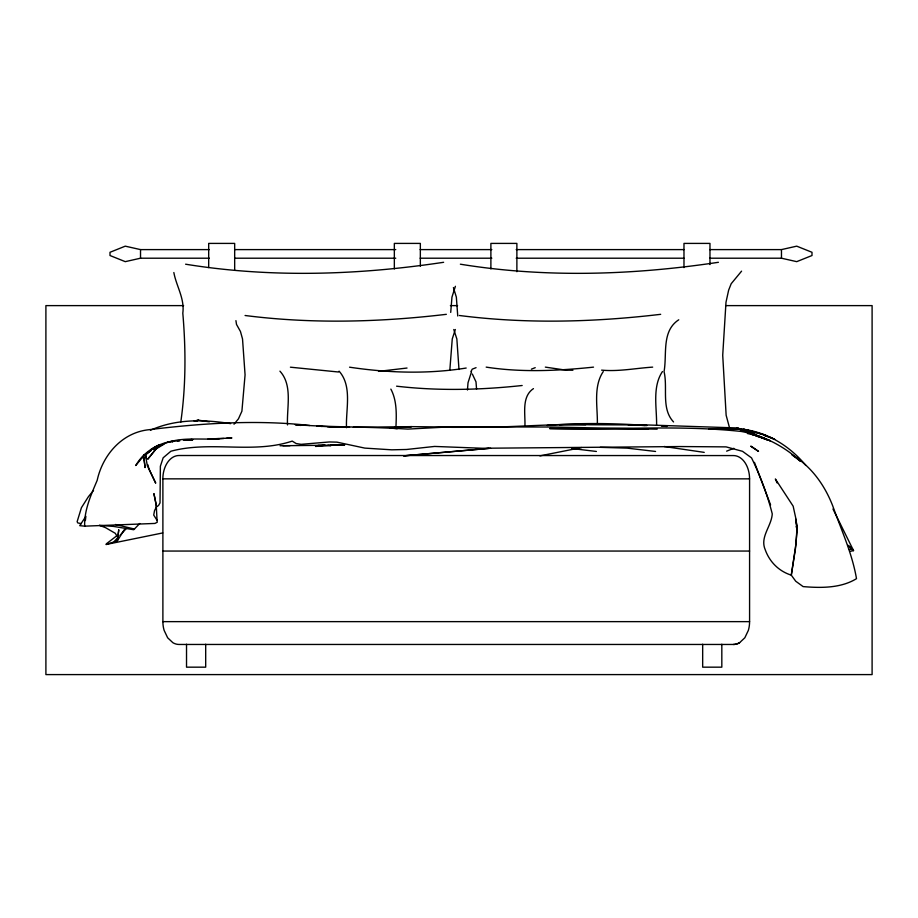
<?xml version="1.0" encoding="UTF-8"?>
<svg xmlns="http://www.w3.org/2000/svg" width="918" height="918" viewBox="0 0 918 918"><rect width="100%" height="100%" fill="white"/><g stroke="black" fill="none" stroke-linecap="round" stroke-linejoin="round"><path stroke-width="1.38" d="M140.523 258.21L140.523 249.604L125.261 246.162L110.011 252.289L110.011 255.525L125.261 261.653L140.523 258.21L209.35 258.21M781.47 258.21L781.47 249.604L796.721 246.162L811.994 252.289L811.994 255.525L796.721 261.653L781.47 258.21L709.775 258.21M85.363 520.54L85.879 516.329L79.728 525.658L84.663 526.163C84.123 510.041 91.066 494.859 97.193 480.298C102.541 455.649 121.096 433.583 146.96 429.957C200.801 423.29 255.606 419.503 309.745 425.482M467.446 390.001L468.008 382.806L471.496 371.779M450.715 312.418L451.954 297.145L455.397 286.29M287.506 424.931C286.646 407.489 292.922 385.376 279.933 371.159M346.499 427.696C345.696 409.382 352.489 386.203 339.086 371.159M124.274 529.652L117.389 540.817L118.743 529.938L117.389 540.817L105.995 544.512L162.738 532.933M449.82 370.264L452.253 338.949L455.328 329.505M395.933 427.145C396.519 414.42 396.978 400.477 390.861 389.106M180.777 422.119C185.964 386.157 185.918 349.425 182.808 313.199C184.828 298.591 176.29 286.095 173.846 272.531M648.498 429.165L549.572 428.545C613.408 430.198 677.679 424.667 741.285 431.46C763.478 435.476 783.938 446.091 800.542 461.329L792.027 454.846C811.386 466.39 824.88 485.415 832.844 506.208C841.37 530.191 852.191 553.405 856.494 578.673C840.877 588.277 820.876 588.094 803.101 586.591L795.722 581.22L791.293 575.161C778.866 571.226 769.536 561.908 765.176 549.607C759.76 536.904 771.51 526.289 772.256 513.885C767.368 494.595 760.23 475.765 751.544 457.887L742.513 451.312L726.092 446.882L680.112 446.55L482.398 448.259L434.593 446.435L406.525 449.487L391.756 449.82L364.836 448.11L336.917 442.143L329.344 441.96L301.104 444.335L296.181 443.555L292.234 441.099C252.92 454.192 210.555 440.468 170.874 451.243L163.163 457.795L160.375 466.229L160.019 502.88L158.516 505.52L156.508 506.793L154.534 510.637L153.719 515.067L157.058 520.357L157.242 522.227L154.947 523.432L84.663 526.163M470.968 371.549L472.254 369.151L476.063 367.67M603.275 371.549C593.062 386.696 597.733 406.892 597.354 424.07M662.429 371.549C652.044 387.121 656.932 407.81 656.588 425.424M234.01 424.219L238.462 418.815L241.904 411.207L245.072 374.877L242.524 338.949L240.447 331.467L236.511 324.444L235.926 320.634M741.572 271.154L731.198 283.719L728.651 290.122L725.989 302.263L722.718 355.232L726.138 415.257L729.672 428.362M93.51 490.476L88.449 496.638L81.427 507.677L77.135 521.688L77.766 522.927L81.312 523.65M126.294 528.561L119.994 535.343M114.291 541.413L118.089 537.374M99.637 525.406L113.453 526.404L133.707 529.732L139.788 523.478M141.361 458.369L143.013 456.659L135.772 465.506C144.378 450.279 161.889 440.927 179.239 440.583M678.746 319.785C661.304 331.203 667.214 354.141 664.047 371.595C667.971 387.866 660.96 408.636 673.548 421.947M533.438 388.624C521.332 396.737 525.486 413.915 524.912 426.239M117.079 535.561L106.35 543.823M150.988 450.715L145.583 454.548L145.847 457.451L147.35 465.747L155.716 483.178L148.877 468.765L147.982 464.887M153.157 449.189L159.64 444.599L154.499 447.215L145.583 454.548L146.478 458.426M749.581 478.852L162.888 478.852L162.888 621.635A22.227 15.319 -90 0 0 164.127 630.368L167.638 637.769L172.894 642.715A24.155 16.639 -90 0 0 179.102 644.459L733.379 644.459A24.155 16.639 90 0 0 739.575 642.715L744.842 637.769L748.354 630.368A22.227 15.319 -90 0 0 749.581 621.635L749.581 478.852A23.443 16.145 -90 0 0 733.379 455.569L179.102 455.512A23.443 16.145 90 0 0 162.853 478.852M163.909 444.243L154.19 450.061C171.953 434.662 197.749 440.514 219.23 438.643L215.282 438.701L231.921 437.943L226.448 438.322M147.259 453.435L143.587 455.466L145.09 467.503L143.587 455.466L149.519 451.69M172.343 441.765L174.971 440.697L171.941 441.627M726.631 451.151L733.849 448.317M531.407 369.151L535.217 367.67M150.449 430.267C175.671 418.872 203.83 419.331 230.647 423.646M156.576 447.215L151.321 449.143L156.473 447.273M196.096 420.869L198.678 420.214L209.338 421.821M849.988 551.385L853.533 550.628L832.959 508.997M539.91 455.879L581.783 447.536M194.065 420.949L198.678 420.214L194.662 420.96M324.823 445.196L315.517 446.423L331.031 445.597L327.898 445.253M443.624 262.296C358.249 275.136 270.948 278.062 185.597 264.2M718.404 262.296C633.03 275.136 545.728 278.062 460.377 264.2M378.503 371.377L407.03 368.038M167.558 442.063L172.997 441.501M177.071 441.076L179.79 440.801M185.229 440.227L192.023 439.527M446.343 314.323C379.57 322.241 311.845 324.043 245.083 315.494M660.673 314.323C593.9 322.241 526.175 324.043 459.413 315.494M192.229 439.504L183.382 440.204M188.557 440.135L192.711 439.756L184.702 440.181M522.158 385.503C480.458 390.024 438.276 391.057 396.587 386.18M403.668 455.844L488.594 448.386M403.897 455.844L490.579 448.271M192.596 439.722L184.575 440.181M223.705 438.506L207.675 439.252M451.495 427.34L462.879 427.329M547.105 425.447C580.348 422.67 613.786 423.175 647.052 425.516M466.183 368.038C427.604 374.246 388.153 372.949 349.563 367.189M394.889 427.34L411.528 426.64L474.858 427.318M394.809 427.34L411.528 426.64L353.304 427.318M331.639 445.207L280.036 445.746M474.331 427.34L477.039 427.26C514.573 427.398 552.016 423.519 589.585 424.77L647.477 424.965L736.798 427.937L750.855 431.873L758.75 436.647M282.962 445.758L289.985 445.678M318.064 445.368L325.087 445.287M585.764 424.736L559.475 424.804M600.28 447.33L627.028 448.122L655.555 451.461M601.6 370.138C618.812 371.733 635.646 368.21 652.675 367.131M140.523 249.604L209.35 249.604M235.157 249.604L395.75 249.604M420.134 249.604L491.819 249.604M516.203 249.604L683.967 249.604M709.775 249.604L781.47 249.604M235.157 258.21L395.75 258.21M420.134 258.21L491.819 258.21M516.203 258.21L683.967 258.21M183.6 305.614L45.9 305.614L45.9 674.592L872.1 674.592L872.1 305.614L725.794 305.614M450.394 305.614L457.566 305.614M162.888 551.052L749.581 551.052M162.888 621.635L749.581 621.635M593.521 367.131C558.018 370.826 521.654 372.616 486.184 367.12M719.953 428.121L725.553 428.27M572.901 370.241L566.004 370.161L545.338 367.12M657.15 429.165L550.811 427.019L450.325 426.836L407.936 429.096L390.219 428.098L397.437 428.557C363.356 426.675 329.264 427.168 295.206 424.667L300.829 425.436M316.882 426.136L342.448 427.318M349.574 427.306L333.509 426.836L342.586 427.329M646.215 425.516L628.153 424.724L644.849 425.504M661.488 426.17L667.053 426.422M327.439 426.732L338.765 427.306M737.9 428.878C764.648 430.29 789.09 445.138 805.866 465.46M596.402 451.461L571.868 448.535M848.702 549.274L852.891 549.526L853.533 550.628L848.06 545.315L852.891 549.526M338.535 372.008L290.409 367.189M316.641 426.021L322.149 426.445M704.232 452.379L664.139 446.504M115.473 524.488L134.533 529.055M747.436 433.503L758.738 435.981L765.142 439.011L750.408 433.698L770.34 440.812L760.047 436.67L767.746 440.273M757.855 435.981L739.208 429.222L708.811 428.763L739.208 429.222L757.855 435.981L754.355 434.099L757.683 436.176M755.158 434.948L757.843 435.97L753.908 434.317L756.225 435.648M99.454 525.348L105.536 527.666L115.255 533.289L118.124 537.891M752.485 434.558L749.536 433.021L751.991 434.466M755.445 435.121L757.602 436.532M472.322 374.028L475.994 381.842L476.557 389.037M453.779 329.505L456.854 338.949L458.989 369.495M777.076 482.925L775.366 478.978L793.163 506.185L795.734 517.981L797.226 529.135L795.413 548.998L791.293 575.161L795.963 543.949L796.835 530.317L795.952 519.175L797.226 529.135L796.216 526.588M453.412 287.563L456.349 297.145L457.749 316.021M754.435 462.362L770.592 504.923M156.209 504.613L153.914 493.597L156.508 506.793M156.244 505.141L157.058 520.357M721.823 644.241L721.823 667.168L702.672 667.168L702.672 644.241M709.97 264.602L709.97 243.408L683.979 243.408L683.979 267.597M516.88 271.705L516.88 243.408L490.889 243.408L490.889 268.963M420.341 266.231L420.341 243.408L394.338 243.408L394.338 268.963M234.675 270.328L234.675 243.408L208.684 243.408L208.684 267.597M205.689 644.241L205.689 667.168L186.526 667.168L186.526 644.241M739.575 642.715A24.155 16.639 -90 0 1 733.379 644.459M154.935 450.29L147.706 459.229L157.024 447.789L154.935 450.29M344.583 444.874L330.709 445.219L344.583 444.874M753.46 431.655L743.477 429.165L765.738 435.293L753.46 431.655M750.408 432.103L736.798 427.937L753.162 432.952L750.408 432.103M770.994 437.565L763.546 435.063L774.758 439.332L770.994 437.565M753.035 447.559L750.729 446.148L758.532 451.392L753.035 447.559"/></g></svg>
